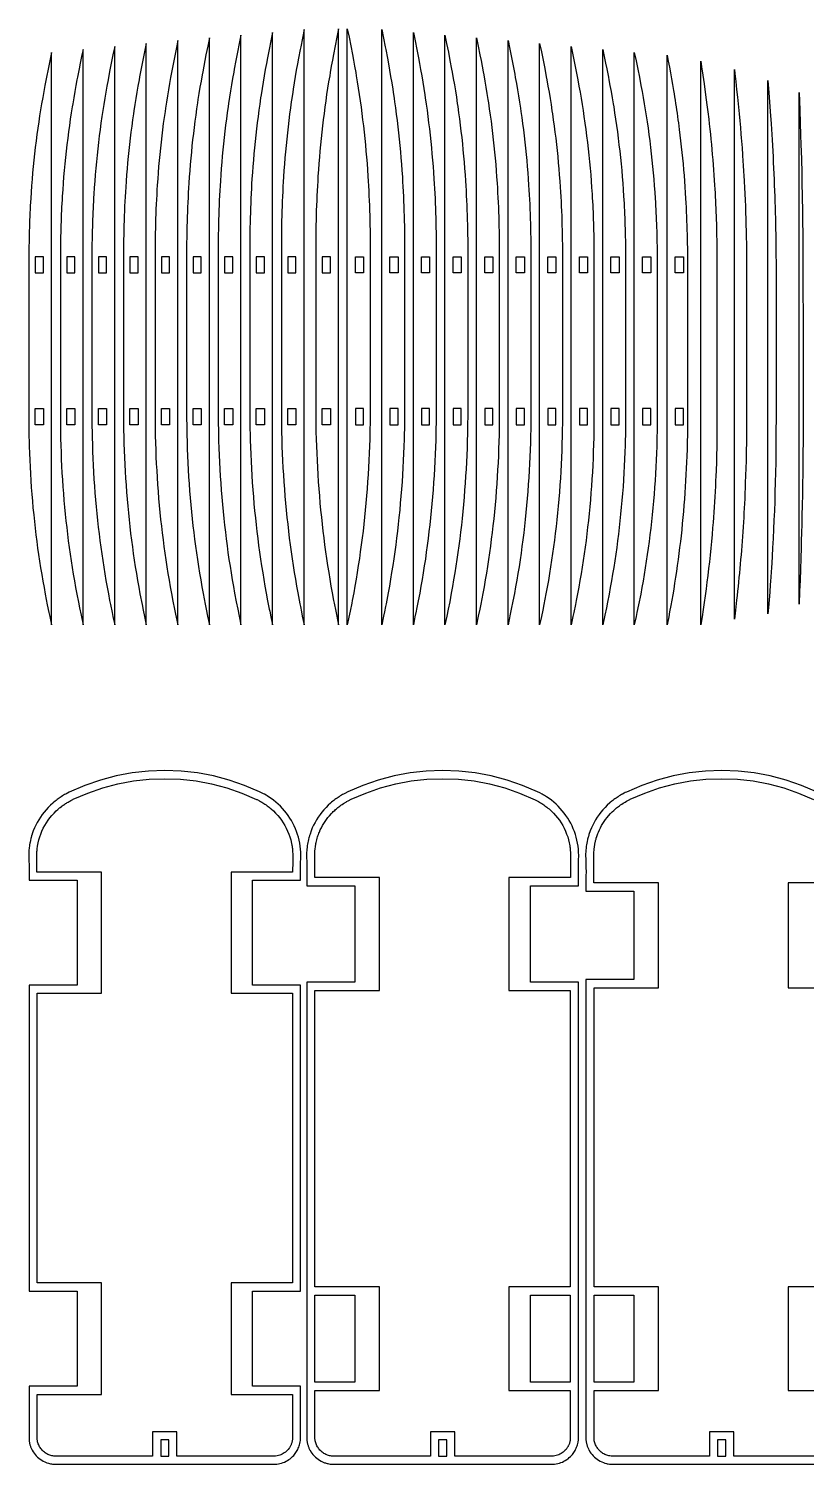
# Model space of a CAD drawing. Extents: x -538 to 492, y -361 to 472.
# Drawn here: x -128 to 159, y -64 to 465 of the extents above; entities that cross this region are included whole.
import ezdxf

# ---------------------------------------------------------------- set-up
doc = ezdxf.new("R2010")
doc.units = 0
doc.layers.get('0').update_dxf_attribs({"linetype": 'CONTINUOUS'})
doc.layers.add('SECTIONCUTEDGES', color=18, linetype='CONTINUOUS')

msp = doc.modelspace()

# ---------------------------------------------------------------- linework, layer by layer
for points in [[(-122.64, 380.87), (-125.64, 380.87), (-125.64, 374.86), (-122.64, 374.86)], [(-110.98, 380.87), (-113.98, 380.87), (-113.98, 374.86), (-110.98, 374.86)], [(-99.34, 380.87), (-102.34, 380.87), (-102.34, 374.86), (-99.34, 374.86)], [(-87.7, 380.87), (-90.69, 380.87), (-90.69, 374.86), (-87.7, 374.86)], [(-76.05, 380.87), (-79.05, 380.87), (-79.05, 374.86), (-76.05, 374.86)], [(-64.42, 380.87), (-67.41, 380.87), (-67.41, 374.86), (-64.42, 374.86)], [(-52.76, 380.87), (-55.76, 380.87), (-55.76, 374.86), (-52.76, 374.86)], [(-41.11, 380.87), (-44.11, 380.87), (-44.11, 374.86), (-41.11, 374.86)], [(-29.47, 380.87), (-32.47, 380.87), (-32.47, 374.86), (-29.47, 374.86)], [(-16.76, 380.87), (-19.76, 380.87), (-19.76, 374.86), (-16.76, 374.86)], [(51.8, 380.87), (54.79, 380.87), (54.79, 374.86), (51.8, 374.86)], [(75.08, 380.87), (78.08, 380.87), (78.08, 374.86), (75.08, 374.86)], [(-122.64, 318.83), (-125.64, 318.83), (-125.64, 324.84), (-122.64, 324.84)], [(-110.98, 318.83), (-113.98, 318.83), (-113.98, 324.84), (-110.98, 324.84)], [(-99.34, 318.83), (-102.34, 318.83), (-102.34, 324.84), (-99.34, 324.84)], [(-87.7, 318.83), (-90.69, 318.83), (-90.69, 324.84), (-87.7, 324.84)], [(-76.05, 318.83), (-79.05, 318.83), (-79.05, 324.84), (-76.05, 324.84)], [(-64.42, 318.83), (-67.41, 318.83), (-67.41, 324.84), (-64.42, 324.84)], [(-52.76, 318.83), (-55.76, 318.83), (-55.76, 324.84), (-52.76, 324.84)], [(-41.11, 318.83), (-44.11, 318.83), (-44.11, 324.84), (-41.11, 324.84)], [(-29.47, 318.83), (-32.47, 318.83), (-32.47, 324.84), (-29.47, 324.84)], [(-16.76, 318.83), (-19.76, 318.83), (-19.76, 324.84), (-16.76, 324.84)], [(101.39, 318.83), (101.39, 324.84), (98.39, 324.84), (98.39, 318.83)], [(110.48, 318.83), (113.48, 318.83), (113.48, 324.84), (110.48, 324.84)], [(23.15, -61.43), (26.15, -61.43), (26.15, -55.43), (23.15, -55.43)], [(126.08, -61.43), (129.08, -61.43), (129.08, -55.43), (126.08, -55.43)]]:
    msp.add_lwpolyline(points, close=True)
at = {"layer": 'SECTIONCUTEDGES'}
for points in [[(-61.38, 245.13), (-61.38, 461.55), (-62.02, 458.43), (-62.65, 455.31), (-63.05, 453.23), (-63.45, 451.15), (-63.84, 449.07), (-64.05, 447.93), (-64.46, 445.64), (-64.86, 443.35), (-65.24, 441.06), (-65.6, 438.77), (-65.77, 437.62), (-66.11, 435.33), (-66.44, 433.06), (-66.74, 430.79), (-67.03, 428.52), (-67.31, 426.25), (-67.57, 423.97), (-67.81, 421.7), (-68.05, 419.42), (-68.26, 417.14), (-68.46, 414.86), (-68.65, 412.58), (-68.82, 410.29), (-68.97, 408.01), (-69.09, 406.23), (-69.19, 404.46), (-69.28, 402.68), (-69.37, 400.9), (-69.45, 399.13), (-69.52, 397.35), (-69.58, 395.57), (-69.64, 393.79), (-69.68, 392.01), (-69.72, 390.23), (-69.75, 388.45), (-69.79, 385.49), (-69.79, 321.09), (-69.77, 318.75), (-69.73, 316.36), (-69.7, 315.17), (-69.64, 312.58), (-69.55, 309.99), (-69.45, 307.41), (-69.33, 304.82), (-69.19, 302.24), (-69.04, 299.65), (-68.86, 297.07), (-68.67, 294.49), (-68.46, 291.91), (-68.23, 289.33), (-67.99, 286.76), (-67.72, 284.18), (-67.45, 281.67), (-67.16, 279.16), (-66.85, 276.65), (-66.52, 274.15), (-66.17, 271.65), (-65.81, 269.15), (-65.43, 266.65), (-65.03, 264.16), (-64.61, 261.67), (-64.18, 259.18), (-63.73, 256.69), (-62.96, 252.69), (-62.59, 250.87), (-62.05, 248.25)], [(-49.74, 245.13), (-49.74, 462.57), (-50.38, 459.44), (-51, 456.3), (-51.61, 453.17), (-52.2, 450.03), (-52.41, 448.88), (-52.82, 446.58), (-53.21, 444.29), (-53.59, 441.98), (-53.95, 439.68), (-54.3, 437.37), (-54.47, 436.22), (-54.79, 433.94), (-55.1, 431.66), (-55.39, 429.38), (-55.66, 427.1), (-55.92, 424.81), (-56.17, 422.53), (-56.4, 420.24), (-56.62, 417.95), (-56.82, 415.66), (-57, 413.37), (-57.17, 411.07), (-57.33, 408.78), (-57.44, 406.99), (-57.54, 405.21), (-57.64, 403.42), (-57.73, 401.64), (-57.8, 399.85), (-57.88, 398.06), (-57.94, 396.28), (-57.99, 394.49), (-58.04, 392.7), (-58.08, 390.91), (-58.11, 389.13), (-58.13, 387.06), (-58.14, 386.15), (-58.14, 321.44), (-58.13, 319.69), (-58.08, 316.7), (-58.06, 315.5), (-57.99, 312.9), (-57.91, 310.3), (-57.81, 307.7), (-57.69, 305.1), (-57.55, 302.51), (-57.39, 299.91), (-57.22, 297.31), (-57.02, 294.72), (-56.82, 292.13), (-56.59, 289.54), (-56.34, 286.95), (-56.08, 284.36), (-55.8, 281.84), (-55.51, 279.32), (-55.2, 276.8), (-54.87, 274.29), (-54.53, 271.77), (-54.16, 269.26), (-53.78, 266.75), (-53.38, 264.25), (-52.97, 261.74), (-52.53, 259.24), (-52.08, 256.75), (-51.49, 253.64), (-50.95, 250.9), (-50.4, 248.26)], [(-38.09, 245.13), (-38.09, 463.59), (-38.73, 460.44), (-39.36, 457.29), (-39.96, 454.14), (-40.36, 452.04), (-40.76, 449.83), (-41.17, 447.53), (-41.57, 445.22), (-41.94, 442.91), (-42.31, 440.59), (-42.48, 439.43), (-42.82, 437.12), (-43.15, 434.83), (-43.45, 432.54), (-43.74, 430.25), (-44.02, 427.95), (-44.28, 425.66), (-44.52, 423.36), (-44.76, 421.06), (-44.97, 418.76), (-45.17, 416.46), (-45.36, 414.15), (-45.53, 411.85), (-45.68, 409.54), (-45.8, 407.75), (-45.9, 405.96), (-45.99, 404.16), (-46.08, 402.37), (-46.16, 400.57), (-46.23, 398.78), (-46.29, 396.98), (-46.35, 395.19), (-46.39, 393.39), (-46.43, 391.6), (-46.46, 389.8), (-46.49, 388), (-46.5, 386.48), (-46.5, 321.8), (-46.48, 320.04), (-46.44, 317.03), (-46.41, 315.83), (-46.35, 313.21), (-46.26, 310.6), (-46.16, 307.99), (-46.04, 305.38), (-45.9, 302.77), (-45.75, 300.17), (-45.57, 297.56), (-45.38, 294.95), (-45.17, 292.35), (-44.94, 289.75), (-44.7, 287.14), (-44.43, 284.55), (-44.16, 282.01), (-43.87, 279.48), (-43.56, 276.95), (-43.23, 274.42), (-42.88, 271.9), (-42.52, 269.37), (-42.14, 266.85), (-41.74, 264.34), (-41.32, 261.82), (-40.89, 259.31), (-40.44, 256.8), (-39.91, 253.99), (-39.79, 253.38), (-39.3, 250.92), (-39.13, 250.1), (-38.7, 248.02)], [(-26.45, 245.13), (-26.45, 464.6), (-27.09, 461.44), (-27.71, 458.28), (-27.92, 457.23), (-28.52, 454.06), (-28.91, 451.95), (-29.33, 449.63), (-29.73, 447.31), (-30.11, 444.99), (-30.48, 442.67), (-30.66, 441.5), (-31.01, 439.18), (-31.18, 438.01), (-31.5, 435.71), (-31.81, 433.41), (-32.1, 431.11), (-32.37, 428.8), (-32.63, 426.5), (-32.88, 424.19), (-33.11, 421.88), (-33.33, 419.57), (-33.53, 417.26), (-33.71, 414.94), (-33.88, 412.63), (-34.04, 410.31), (-34.15, 408.51), (-34.25, 406.71), (-34.35, 404.91), (-34.44, 403.1), (-34.51, 401.3), (-34.59, 399.5), (-34.65, 397.69), (-34.7, 395.89), (-34.75, 394.08), (-34.79, 392.28), (-34.82, 390.47), (-34.84, 388.67), (-34.85, 387), (-34.85, 322.16), (-34.83, 319.79), (-34.78, 316.76), (-34.77, 316.16), (-34.7, 313.53), (-34.62, 310.91), (-34.52, 308.29), (-34.4, 305.66), (-34.26, 303.04), (-34.1, 300.42), (-33.93, 297.8), (-33.73, 295.18), (-33.53, 292.57), (-33.3, 289.95), (-33.05, 287.34), (-32.79, 284.73), (-32.51, 282.18), (-32.22, 279.64), (-31.91, 277.1), (-31.58, 274.56), (-31.24, 272.02), (-30.87, 269.49), (-30.49, 266.95), (-30.09, 264.43), (-29.68, 261.9), (-29.24, 259.38), (-28.79, 256.86), (-28.03, 252.8), (-27.84, 251.87), (-27.44, 249.86), (-27.11, 248.29)], [(-13.75, 245.13), (-13.75, 464.93), (-14.39, 461.76), (-15.01, 458.6), (-15.62, 455.42), (-16.01, 453.31), (-16.42, 451.09), (-16.83, 448.77), (-17.02, 447.61), (-17.41, 445.28), (-17.78, 442.96), (-18.14, 440.63), (-18.48, 438.29), (-18.8, 435.99), (-19.1, 433.69), (-19.4, 431.38), (-19.67, 429.07), (-19.93, 426.76), (-20.18, 424.45), (-20.41, 422.14), (-20.62, 419.82), (-20.83, 417.51), (-21.01, 415.19), (-21.18, 412.87), (-21.34, 410.55), (-21.45, 408.75), (-21.55, 406.95), (-21.65, 405.14), (-21.73, 403.34), (-21.81, 401.53), (-21.88, 399.72), (-21.95, 397.92), (-22, 396.11), (-22.05, 394.3), (-22.09, 392.5), (-22.12, 390.69), (-22.15, 387.96), (-22.15, 387.2), (-22.15, 322.27), (-22.13, 319.9), (-22.08, 316.87), (-22.07, 316.26), (-22, 313.63), (-21.92, 311), (-21.81, 308.38), (-21.69, 305.75), (-21.56, 303.13), (-21.4, 300.5), (-21.22, 297.88), (-21.03, 295.26), (-20.82, 292.64), (-20.6, 290.02), (-20.35, 287.4), (-20.09, 284.79), (-19.81, 282.24), (-19.52, 279.69), (-19.21, 277.14), (-18.88, 274.6), (-18.54, 272.06), (-18.17, 269.52), (-17.79, 266.99), (-17.39, 264.45), (-16.98, 261.92), (-16.54, 259.4), (-16.09, 256.87), (-15.56, 254.04), (-15.38, 253.12), (-14.79, 250.13)], [(-10.51, 245.13), (-10.51, 464.93), (-9.87, 461.76), (-9.24, 458.6), (-8.64, 455.42), (-8.24, 453.31), (-7.84, 451.09), (-7.43, 448.77), (-7.23, 447.61), (-6.84, 445.28), (-6.47, 442.96), (-6.12, 440.63), (-5.78, 438.29), (-5.46, 435.99), (-5.15, 433.69), (-4.86, 431.38), (-4.58, 429.07), (-4.32, 426.76), (-4.08, 424.45), (-3.85, 422.14), (-3.63, 419.82), (-3.43, 417.51), (-3.24, 415.19), (-3.07, 412.87), (-2.92, 410.55), (-2.81, 408.75), (-2.7, 406.95), (-2.61, 405.14), (-2.52, 403.34), (-2.44, 401.53), (-2.37, 399.72), (-2.31, 397.92), (-2.25, 396.11), (-2.21, 394.3), (-2.17, 392.5), (-2.14, 390.69), (-2.11, 387.96), (-2.1, 387.2), (-2.1, 322.27), (-2.12, 319.9), (-2.17, 316.87), (-2.19, 316.26), (-2.25, 313.63), (-2.34, 311), (-2.44, 308.38), (-2.56, 305.75), (-2.7, 303.13), (-2.86, 300.5), (-3.03, 297.88), (-3.22, 295.26), (-3.43, 292.64), (-3.66, 290.02), (-3.9, 287.4), (-4.17, 284.79), (-4.44, 282.24), (-4.73, 279.69), (-5.04, 277.14), (-5.37, 274.6), (-5.72, 272.06), (-6.08, 269.52), (-6.46, 266.99), (-6.86, 264.45), (-7.28, 261.92), (-7.71, 259.4), (-8.16, 256.87), (-8.69, 254.04), (-8.87, 253.12), (-9.47, 250.13)], [(2.19, 245.13), (2.19, 464.6), (2.84, 461.44), (3.46, 458.28), (3.66, 457.23), (4.26, 454.06), (4.65, 451.95), (5.07, 449.63), (5.47, 447.31), (5.86, 444.99), (6.23, 442.67), (6.41, 441.5), (6.76, 439.18), (6.92, 438.01), (7.25, 435.71), (7.55, 433.41), (7.84, 431.11), (8.12, 428.8), (8.38, 426.5), (8.63, 424.19), (8.86, 421.88), (9.07, 419.57), (9.27, 417.26), (9.46, 414.94), (9.63, 412.63), (9.79, 410.31), (9.9, 408.51), (10, 406.71), (10.09, 404.91), (10.18, 403.1), (10.26, 401.3), (10.33, 399.5), (10.39, 397.69), (10.45, 395.89), (10.49, 394.08), (10.53, 392.28), (10.56, 390.47), (10.59, 388.67), (10.6, 387), (10.6, 322.16), (10.58, 319.79), (10.53, 316.76), (10.51, 316.16), (10.45, 313.53), (10.36, 310.91), (10.26, 308.29), (10.14, 305.66), (10, 303.04), (9.85, 300.42), (9.67, 297.8), (9.48, 295.18), (9.27, 292.57), (9.04, 289.95), (8.8, 287.34), (8.53, 284.73), (8.26, 282.18), (7.97, 279.64), (7.66, 277.1), (7.33, 274.56), (6.98, 272.02), (6.62, 269.49), (6.24, 266.95), (5.84, 264.43), (5.42, 261.9), (4.99, 259.38), (4.54, 256.86), (3.77, 252.8), (3.59, 251.87), (3.18, 249.86), (2.86, 248.29)], [(14.88, 250.1), (14.45, 248.02), (13.84, 245.13), (13.84, 463.59), (14.48, 460.44), (15.1, 457.29), (15.71, 454.14), (16.1, 452.04), (16.51, 449.83), (16.92, 447.53), (17.31, 445.22), (17.69, 442.91), (18.05, 440.59), (18.23, 439.43), (18.57, 437.12), (18.89, 434.83), (19.2, 432.54), (19.49, 430.25), (19.76, 427.95), (20.02, 425.66), (20.27, 423.36), (20.5, 421.06), (20.72, 418.76), (20.92, 416.46), (21.1, 414.15), (21.27, 411.85), (21.43, 409.54), (21.54, 407.75), (21.64, 405.96), (21.74, 404.16), (21.83, 402.37), (21.91, 400.57), (21.98, 398.78), (22.04, 396.98), (22.09, 395.19), (22.14, 393.39), (22.18, 391.6), (22.21, 389.8), (22.23, 388), (22.24, 386.48), (22.24, 321.8), (22.23, 320.04), (22.18, 317.03), (22.16, 315.83), (22.09, 313.21), (22.01, 310.6), (21.91, 307.99), (21.79, 305.38), (21.65, 302.77), (21.49, 300.17), (21.32, 297.56), (21.13, 294.95), (20.92, 292.35), (20.69, 289.75), (20.44, 287.14), (20.18, 284.55), (19.9, 282.01), (19.61, 279.48), (19.3, 276.95), (18.97, 274.42), (18.63, 271.9), (18.27, 269.37), (17.88, 266.85), (17.49, 264.34), (17.07, 261.82), (16.63, 259.31), (16.18, 256.8), (15.65, 253.99), (15.54, 253.38), (15.05, 250.92)], [(25.48, 245.13), (25.48, 462.57), (26.13, 459.44), (26.75, 456.3), (27.35, 453.17), (27.94, 450.03), (28.15, 448.88), (28.56, 446.58), (28.96, 444.29), (29.34, 441.98), (29.7, 439.68), (30.05, 437.37), (30.21, 436.22), (30.54, 433.94), (30.84, 431.66), (31.13, 429.38), (31.41, 427.1), (31.67, 424.81), (31.92, 422.53), (32.15, 420.24), (32.36, 417.95), (32.56, 415.66), (32.75, 413.37), (32.92, 411.07), (33.08, 408.78), (33.19, 406.99), (33.29, 405.21), (33.38, 403.42), (33.47, 401.64), (33.55, 399.85), (33.62, 398.06), (33.68, 396.28), (33.74, 394.49), (33.78, 392.7), (33.82, 390.91), (33.85, 389.13), (33.88, 387.06), (33.89, 386.15), (33.89, 321.44), (33.87, 319.69), (33.83, 316.7), (33.8, 315.5), (33.74, 312.9), (33.65, 310.3), (33.55, 307.7), (33.43, 305.1), (33.29, 302.51), (33.14, 299.91), (32.96, 297.31), (32.77, 294.72), (32.56, 292.13), (32.33, 289.54), (32.09, 286.95), (31.82, 284.36), (31.55, 281.84), (31.26, 279.32), (30.95, 276.8), (30.62, 274.29), (30.27, 271.77), (29.91, 269.26), (29.53, 266.75), (29.13, 264.25), (28.71, 261.74), (28.28, 259.24), (27.83, 256.75), (27.24, 253.64), (26.69, 250.9), (26.15, 248.26)], [(37.13, 245.13), (37.13, 461.55), (37.77, 458.43), (38.39, 455.31), (38.8, 453.23), (39.2, 451.15), (39.59, 449.07), (39.8, 447.93), (40.21, 445.64), (40.6, 443.35), (40.98, 441.06), (41.34, 438.77), (41.52, 437.62), (41.86, 435.33), (42.18, 433.06), (42.49, 430.79), (42.78, 428.52), (43.05, 426.25), (43.31, 423.97), (43.56, 421.7), (43.79, 419.42), (44.01, 417.14), (44.21, 414.86), (44.39, 412.58), (44.56, 410.29), (44.72, 408.01), (44.83, 406.23), (44.93, 404.46), (45.03, 402.68), (45.12, 400.9), (45.2, 399.13), (45.27, 397.35), (45.33, 395.57), (45.38, 393.79), (45.43, 392.01), (45.47, 390.23), (45.5, 388.45), (45.53, 385.49), (45.53, 321.09), (45.51, 318.75), (45.47, 316.36), (45.45, 315.17), (45.38, 312.58), (45.3, 309.99), (45.2, 307.41), (45.08, 304.82), (44.94, 302.24), (44.78, 299.65), (44.61, 297.07), (44.42, 294.49), (44.21, 291.91), (43.98, 289.33), (43.73, 286.76), (43.47, 284.18), (43.19, 281.67), (42.9, 279.16), (42.59, 276.65), (42.26, 274.15), (41.92, 271.65), (41.56, 269.15), (41.17, 266.65), (40.78, 264.16), (40.36, 261.67), (39.92, 259.18), (39.47, 256.69), (38.71, 252.69), (38.34, 250.87), (37.79, 248.25)], [(-119.61, 245.13), (-119.61, 456.13), (-120.25, 453.1), (-120.87, 450.06), (-121.48, 447.01), (-122.07, 443.96), (-122.49, 441.74), (-122.89, 439.51), (-123.27, 437.28), (-123.64, 435.04), (-124, 432.81), (-124.34, 430.57), (-124.68, 428.22), (-125, 425.88), (-125.31, 423.53), (-125.6, 421.18), (-125.87, 418.82), (-126.13, 416.47), (-126.37, 414.11), (-126.59, 411.75), (-126.79, 409.39), (-126.98, 407.03), (-127.15, 404.66), (-127.31, 402.3), (-127.39, 400.97), (-127.46, 399.64), (-127.53, 398.31), (-127.6, 396.99), (-127.66, 395.66), (-127.72, 394.33), (-127.77, 393), (-127.81, 391.67), (-127.86, 390.34), (-127.89, 389.01), (-127.93, 387.68), (-128, 383.26), (-128.01, 381.52), (-128.01, 319.19), (-127.99, 316.91), (-127.94, 314), (-127.93, 313.42), (-127.86, 310.89), (-127.78, 308.37), (-127.68, 305.85), (-127.56, 303.33), (-127.42, 300.81), (-127.26, 298.29), (-127.09, 295.78), (-126.9, 293.26), (-126.69, 290.75), (-126.46, 288.23), (-126.21, 285.72), (-125.95, 283.21), (-125.67, 280.76), (-125.38, 278.32), (-125.07, 275.87), (-124.74, 273.43), (-124.4, 270.99), (-124.03, 268.55), (-123.65, 266.11), (-123.25, 263.68), (-122.84, 261.25), (-122.4, 258.83), (-121.95, 256.4), (-121.19, 252.5), (-120.6, 249.68), (-120.27, 248.17)], [(-107.96, 245.13), (-107.96, 457.31), (-108.39, 455.28), (-109.02, 452.22), (-109.43, 450.18), (-110.03, 447.12), (-110.23, 446.1), (-110.63, 443.96), (-111.04, 441.72), (-111.44, 439.47), (-111.82, 437.23), (-112, 436.1), (-112.35, 433.86), (-112.69, 431.61), (-113.03, 429.25), (-113.36, 426.89), (-113.66, 424.52), (-113.95, 422.16), (-114.23, 419.79), (-114.48, 417.42), (-114.72, 415.05), (-114.94, 412.68), (-115.15, 410.31), (-115.34, 407.93), (-115.51, 405.56), (-115.66, 403.18), (-115.74, 401.84), (-115.82, 400.51), (-115.89, 399.17), (-115.95, 397.84), (-116.01, 396.5), (-116.07, 395.16), (-116.12, 393.82), (-116.17, 392.49), (-116.21, 391.15), (-116.25, 389.81), (-116.28, 388.48), (-116.32, 386.68), (-116.36, 382.98), (-116.37, 382.28), (-116.37, 319.6), (-116.35, 317.31), (-116.3, 314.38), (-116.28, 313.8), (-116.22, 311.26), (-116.13, 308.73), (-116.03, 306.19), (-115.91, 303.66), (-115.77, 301.12), (-115.62, 298.59), (-115.44, 296.06), (-115.25, 293.53), (-115.04, 291), (-114.81, 288.47), (-114.57, 285.95), (-114.3, 283.42), (-114.03, 280.96), (-113.74, 278.5), (-113.43, 276.04), (-113.1, 273.59), (-112.75, 271.13), (-112.39, 268.68), (-112.01, 266.23), (-111.61, 263.79), (-111.19, 261.34), (-110.76, 258.9), (-110.31, 256.47), (-109.72, 253.44), (-109.3, 251.35), (-108.73, 248.69)], [(-96.32, 245.13), (-96.32, 458.33), (-96.96, 455.26), (-97.58, 452.19), (-98.19, 449.11), (-98.78, 446.03), (-99.2, 443.79), (-99.6, 441.53), (-99.98, 439.28), (-100.35, 437.02), (-100.71, 434.76), (-101.05, 432.5), (-101.39, 430.13), (-101.71, 427.76), (-102.02, 425.38), (-102.31, 423.01), (-102.58, 420.63), (-102.84, 418.25), (-103.08, 415.87), (-103.3, 413.49), (-103.5, 411.1), (-103.69, 408.71), (-103.86, 406.33), (-104.02, 403.94), (-104.1, 402.6), (-104.17, 401.25), (-104.24, 399.91), (-104.31, 398.57), (-104.37, 397.23), (-104.43, 395.88), (-104.48, 394.54), (-104.52, 393.19), (-104.57, 391.85), (-104.6, 390.51), (-104.64, 389.16), (-104.66, 387.82), (-104.71, 385.05), (-104.72, 383.29), (-104.72, 319.96), (-104.7, 317.66), (-104.69, 317.07), (-104.64, 314.13), (-104.57, 311.58), (-104.49, 309.03), (-104.39, 306.48), (-104.27, 303.94), (-104.13, 301.39), (-103.97, 298.85), (-103.8, 296.3), (-103.61, 293.76), (-103.4, 291.22), (-103.17, 288.68), (-102.92, 286.14), (-102.66, 283.61), (-102.38, 281.13), (-102.09, 278.66), (-101.78, 276.19), (-101.45, 273.72), (-101.11, 271.26), (-100.74, 268.79), (-100.36, 266.33), (-99.96, 263.88), (-99.55, 261.42), (-99.11, 258.97), (-98.66, 256.52), (-98.19, 254.08), (-97.9, 252.58), (-97.31, 249.72), (-96.98, 248.2)], [(-84.67, 245.13), (-84.67, 459.51), (-85.31, 456.43), (-85.94, 453.34), (-86.54, 450.24), (-87.13, 447.15), (-87.34, 446.02), (-87.75, 443.75), (-88.15, 441.49), (-88.53, 439.22), (-88.89, 436.95), (-89.24, 434.67), (-89.4, 433.54), (-89.73, 431.29), (-90.03, 429.04), (-90.32, 426.79), (-90.6, 424.54), (-90.86, 422.29), (-91.1, 420.04), (-91.34, 417.78), (-91.55, 415.52), (-91.75, 413.26), (-91.94, 411), (-92.11, 408.74), (-92.26, 406.48), (-92.38, 404.72), (-92.48, 402.96), (-92.57, 401.2), (-92.66, 399.44), (-92.74, 397.68), (-92.81, 395.91), (-92.87, 394.15), (-92.93, 392.39), (-92.97, 390.63), (-93.01, 388.87), (-93.04, 387.1), (-93.07, 385.34), (-93.08, 383.94), (-93.08, 320.37), (-93.07, 319.6), (-93.04, 316.88), (-92.99, 314.51), (-92.93, 311.95), (-92.84, 309.38), (-92.74, 306.82), (-92.62, 304.26), (-92.48, 301.7), (-92.33, 299.14), (-92.15, 296.58), (-91.96, 294.03), (-91.75, 291.47), (-91.52, 288.92), (-91.28, 286.37), (-91.01, 283.82), (-90.74, 281.33), (-90.45, 278.84), (-90.14, 276.36), (-89.81, 273.88), (-89.46, 271.4), (-89.1, 268.92), (-88.72, 266.45), (-88.32, 263.98), (-87.9, 261.51), (-87.47, 259.05), (-87.02, 256.58), (-86.25, 252.62), (-85.82, 250.52), (-85.34, 248.22)], [(-73.03, 245.13), (-73.03, 460.53), (-73.67, 457.43), (-74.29, 454.33), (-74.9, 451.22), (-75.49, 448.11), (-75.7, 446.97), (-76.11, 444.7), (-76.5, 442.42), (-76.88, 440.14), (-77.24, 437.86), (-77.59, 435.57), (-77.76, 434.43), (-78.08, 432.18), (-78.39, 429.92), (-78.68, 427.66), (-78.95, 425.4), (-79.21, 423.13), (-79.46, 420.87), (-79.69, 418.6), (-79.91, 416.33), (-80.11, 414.06), (-80.29, 411.79), (-80.46, 409.52), (-80.62, 407.24), (-80.73, 405.48), (-80.83, 403.71), (-80.93, 401.94), (-81.02, 400.17), (-81.09, 398.4), (-81.17, 396.63), (-81.23, 394.86), (-81.28, 393.09), (-81.33, 391.32), (-81.37, 389.55), (-81.4, 387.78), (-81.42, 386.01), (-81.43, 384.5), (-81.43, 320.73), (-81.42, 319.18), (-81.39, 317.22), (-81.35, 314.84), (-81.28, 312.26), (-81.2, 309.69), (-81.1, 307.11), (-80.98, 304.54), (-80.84, 301.97), (-80.68, 299.4), (-80.51, 296.83), (-80.32, 294.26), (-80.11, 291.69), (-79.88, 289.13), (-79.63, 286.56), (-79.37, 284), (-79.09, 281.5), (-78.8, 279), (-78.49, 276.51), (-78.16, 274.01), (-77.82, 271.52), (-77.45, 269.04), (-77.07, 266.55), (-76.67, 264.07), (-76.26, 261.59), (-75.82, 259.11), (-75.37, 256.64), (-74.84, 253.87), (-74.24, 250.84), (-73.85, 249)], [(48.77, 245.13), (48.77, 460.53), (49.42, 457.43), (50.04, 454.33), (50.64, 451.22), (51.23, 448.11), (51.44, 446.97), (51.85, 444.7), (52.25, 442.42), (52.63, 440.14), (52.99, 437.86), (53.34, 435.57), (53.5, 434.43), (53.83, 432.18), (54.13, 429.92), (54.42, 427.66), (54.7, 425.4), (54.96, 423.13), (55.21, 420.87), (55.44, 418.6), (55.65, 416.33), (55.85, 414.06), (56.04, 411.79), (56.21, 409.52), (56.37, 407.24), (56.48, 405.48), (56.58, 403.71), (56.67, 401.94), (56.76, 400.17), (56.84, 398.4), (56.91, 396.63), (56.97, 394.86), (57.03, 393.09), (57.07, 391.32), (57.11, 389.55), (57.14, 387.78), (57.17, 386.01), (57.18, 384.5), (57.18, 320.73), (57.17, 319.18), (57.14, 317.22), (57.09, 314.84), (57.03, 312.26), (56.94, 309.69), (56.84, 307.11), (56.72, 304.54), (56.58, 301.97), (56.43, 299.4), (56.25, 296.83), (56.06, 294.26), (55.85, 291.69), (55.62, 289.13), (55.38, 286.56), (55.11, 284), (54.84, 281.5), (54.55, 279), (54.24, 276.51), (53.91, 274.01), (53.56, 271.52), (53.2, 269.04), (52.82, 266.55), (52.42, 264.07), (52, 261.59), (51.57, 259.11), (51.12, 256.64), (50.59, 253.87), (49.98, 250.84), (49.6, 249)], [(60.42, 245.13), (60.42, 459.51), (61.06, 456.43), (61.68, 453.34), (62.29, 450.24), (62.88, 447.15), (63.09, 446.02), (63.5, 443.75), (63.89, 441.49), (64.27, 439.22), (64.63, 436.95), (64.98, 434.67), (65.15, 433.54), (65.47, 431.29), (65.78, 429.04), (66.07, 426.79), (66.34, 424.54), (66.6, 422.29), (66.85, 420.04), (67.08, 417.78), (67.3, 415.52), (67.5, 413.26), (67.68, 411), (67.85, 408.74), (68.01, 406.48), (68.12, 404.72), (68.22, 402.96), (68.32, 401.2), (68.41, 399.44), (68.49, 397.68), (68.56, 395.91), (68.62, 394.15), (68.67, 392.39), (68.72, 390.63), (68.76, 388.87), (68.79, 387.1), (68.81, 385.34), (68.82, 383.94), (68.82, 320.37), (68.82, 319.6), (68.79, 316.88), (68.74, 314.51), (68.67, 311.95), (68.59, 309.38), (68.49, 306.82), (68.37, 304.26), (68.23, 301.7), (68.07, 299.14), (67.9, 296.58), (67.71, 294.03), (67.5, 291.47), (67.27, 288.92), (67.02, 286.37), (66.76, 283.82), (66.48, 281.33), (66.19, 278.84), (65.88, 276.36), (65.55, 273.88), (65.21, 271.4), (64.85, 268.92), (64.46, 266.45), (64.06, 263.98), (63.65, 261.51), (63.21, 259.05), (62.76, 256.58), (62, 252.62), (61.57, 250.52), (61.08, 248.22)], [(72.06, 245.13), (72.06, 458.33), (72.71, 455.26), (73.33, 452.19), (73.94, 449.11), (74.52, 446.03), (74.94, 443.79), (75.34, 441.53), (75.73, 439.28), (76.1, 437.02), (76.45, 434.76), (76.79, 432.5), (77.13, 430.13), (77.46, 427.76), (77.76, 425.38), (78.05, 423.01), (78.33, 420.63), (78.58, 418.25), (78.82, 415.87), (79.04, 413.49), (79.25, 411.1), (79.44, 408.71), (79.61, 406.33), (79.76, 403.94), (79.84, 402.6), (79.92, 401.25), (79.99, 399.91), (80.05, 398.57), (80.11, 397.23), (80.17, 395.88), (80.22, 394.54), (80.27, 393.19), (80.31, 391.85), (80.35, 390.51), (80.38, 389.16), (80.41, 387.82), (80.45, 385.05), (80.47, 383.29), (80.47, 319.96), (80.45, 317.66), (80.44, 317.07), (80.38, 314.13), (80.32, 311.58), (80.23, 309.03), (80.13, 306.48), (80.01, 303.94), (79.87, 301.39), (79.72, 298.85), (79.54, 296.3), (79.35, 293.76), (79.14, 291.22), (78.91, 288.68), (78.67, 286.14), (78.4, 283.61), (78.13, 281.13), (77.84, 278.66), (77.53, 276.19), (77.2, 273.72), (76.85, 271.26), (76.49, 268.79), (76.11, 266.33), (75.71, 263.88), (75.29, 261.42), (74.86, 258.97), (74.41, 256.52), (73.94, 254.08), (73.64, 252.58), (73.05, 249.72), (72.73, 248.2)], [(83.71, 245.13), (83.71, 457.31), (84.14, 455.28), (84.77, 452.22), (85.18, 450.18), (85.78, 447.12), (85.98, 446.1), (86.38, 443.96), (86.79, 441.72), (87.18, 439.47), (87.56, 437.23), (87.74, 436.1), (88.1, 433.86), (88.44, 431.61), (88.78, 429.25), (89.1, 426.89), (89.41, 424.52), (89.7, 422.16), (89.97, 419.79), (90.23, 417.42), (90.47, 415.05), (90.69, 412.68), (90.89, 410.31), (91.08, 407.93), (91.25, 405.56), (91.41, 403.18), (91.49, 401.84), (91.56, 400.51), (91.63, 399.17), (91.7, 397.84), (91.76, 396.5), (91.82, 395.16), (91.87, 393.82), (91.91, 392.49), (91.96, 391.15), (91.99, 389.81), (92.03, 388.48), (92.06, 386.68), (92.11, 382.98), (92.11, 382.28), (92.11, 319.6), (92.09, 317.31), (92.04, 314.38), (92.03, 313.8), (91.96, 311.26), (91.88, 308.73), (91.78, 306.19), (91.66, 303.66), (91.52, 301.12), (91.36, 298.59), (91.19, 296.06), (91, 293.53), (90.79, 291), (90.56, 288.47), (90.31, 285.95), (90.05, 283.42), (89.78, 280.96), (89.48, 278.5), (89.17, 276.04), (88.84, 273.59), (88.5, 271.13), (88.14, 268.68), (87.75, 266.23), (87.35, 263.79), (86.94, 261.34), (86.5, 258.9), (86.05, 256.47), (85.46, 253.44), (85.04, 251.35), (84.48, 248.69)], [(95.35, 245.13), (95.35, 456.13), (96, 453.1), (96.62, 450.06), (97.23, 447.01), (97.81, 443.96), (98.23, 441.74), (98.63, 439.51), (99.02, 437.28), (99.39, 435.04), (99.74, 432.81), (100.08, 430.57), (100.42, 428.22), (100.75, 425.88), (101.05, 423.53), (101.34, 421.18), (101.62, 418.82), (101.87, 416.47), (102.11, 414.11), (102.33, 411.75), (102.54, 409.39), (102.73, 407.03), (102.9, 404.66), (103.05, 402.3), (103.13, 400.97), (103.21, 399.64), (103.28, 398.31), (103.34, 396.99), (103.4, 395.66), (103.46, 394.33), (103.51, 393), (103.56, 391.67), (103.6, 390.34), (103.64, 389.01), (103.67, 387.68), (103.75, 383.26), (103.76, 381.52), (103.76, 319.19), (103.74, 316.91), (103.69, 314), (103.67, 313.42), (103.61, 310.89), (103.52, 308.37), (103.42, 305.85), (103.3, 303.33), (103.16, 300.81), (103.01, 298.29), (102.83, 295.78), (102.64, 293.26), (102.43, 290.75), (102.2, 288.23), (101.96, 285.72), (101.69, 283.21), (101.42, 280.76), (101.13, 278.32), (100.82, 275.87), (100.49, 273.43), (100.14, 270.99), (99.78, 268.55), (99.4, 266.11), (99, 263.68), (98.58, 261.25), (98.15, 258.83), (97.7, 256.4), (96.93, 252.5), (96.34, 249.68), (96.02, 248.17)], [(108.03, 248.05), (107.46, 245.13), (107.46, 455.12), (107.87, 452.96), (108.27, 450.79), (108.66, 448.63), (109.05, 446.47), (109.43, 444.3), (109.79, 442.14), (109.99, 440.94), (110.19, 439.75), (110.38, 438.55), (110.57, 437.35), (110.75, 436.16), (110.93, 434.96), (111.1, 433.76), (111.28, 432.56), (111.44, 431.36), (111.61, 430.16), (111.77, 428.96), (111.92, 427.76), (112.18, 425.65), (112.43, 423.54), (112.67, 421.42), (112.9, 419.31), (113.11, 417.19), (113.32, 415.07), (113.51, 412.95), (113.68, 410.83), (113.85, 408.71), (114, 406.59), (114.14, 404.46), (114.27, 402.34), (114.36, 400.68), (114.45, 399.03), (114.52, 397.37), (114.6, 395.72), (114.66, 394.06), (114.72, 392.41), (114.77, 390.75), (114.82, 389.09), (114.85, 387.44), (114.89, 385.78), (114.91, 384.12), (114.94, 380.86), (114.94, 318.51), (114.92, 315.93), (114.91, 315.28), (114.85, 312.42), (114.79, 309.88), (114.71, 307.34), (114.62, 305.07), (114.52, 302.8), (114.41, 300.54), (114.29, 298.27), (114.15, 296.01), (114, 293.74), (113.83, 291.48), (113.66, 289.22), (113.47, 286.96), (113.26, 284.7), (113.05, 282.44), (112.82, 280.18), (112.58, 277.99), (112.33, 275.79), (112.07, 273.6), (111.79, 271.41), (111.51, 269.22), (111.21, 267.03), (110.89, 264.84), (110.56, 262.66), (110.23, 260.48), (109.87, 258.3), (109.51, 256.12), (108.82, 252.23), (108.37, 249.85)], [(119.85, 245.13), (119.85, 453.01), (120.17, 450.91), (120.64, 447.77), (121.09, 444.63), (121.53, 441.48), (121.91, 438.66), (122.14, 436.89), (122.47, 434.23), (122.79, 431.57), (122.99, 429.79), (123.2, 427.92), (123.4, 426.04), (123.59, 424.16), (123.77, 422.27), (123.95, 420.39), (124.11, 418.51), (124.27, 416.62), (124.43, 414.74), (124.57, 412.85), (124.71, 410.97), (124.83, 409.08), (124.95, 407.2), (125.04, 405.78), (125.12, 404.37), (125.19, 402.95), (125.27, 401.54), (125.33, 400.12), (125.4, 398.71), (125.46, 397.29), (125.51, 395.88), (125.56, 394.46), (125.61, 393.05), (125.65, 391.63), (125.71, 389.25), (125.77, 386.36), (125.78, 385.4), (125.82, 382.79), (125.84, 380.32), (125.84, 379.5), (125.84, 318.09), (125.81, 314.18), (125.79, 313.2), (125.75, 310.83), (125.67, 307.34), (125.61, 305.25), (125.49, 301.94), (125.42, 300.02), (125.33, 298.11), (125.24, 296.19), (125.14, 294.27), (125.03, 292.36), (124.92, 290.44), (124.8, 288.53), (124.67, 286.61), (124.53, 284.7), (124.38, 282.79), (124.23, 280.87), (124.02, 278.37), (123.79, 275.86), (123.55, 273.35), (123.29, 270.85), (123.03, 268.35), (122.74, 265.85), (122.45, 263.35), (122.14, 260.85), (121.81, 258.36), (121.47, 255.86), (121.12, 253.37), (120.61, 249.92), (120.46, 248.96)], [(132.25, 247.18), (132.25, 449.87), (132.42, 448.39), (132.76, 445.42), (133.09, 442.46), (133.38, 439.73), (133.64, 437.24), (133.89, 434.75), (134.01, 433.5), (134.24, 431), (134.47, 428.51), (134.68, 426.01), (134.79, 424.75), (134.99, 422.24), (135.08, 420.98), (135.27, 418.46), (135.44, 415.94), (135.52, 414.68), (135.68, 412.16), (135.76, 410.9), (135.89, 408.61), (136.01, 406.32), (136.12, 404.03), (136.22, 401.74), (136.31, 399.45), (136.4, 397.16), (136.47, 394.86), (136.54, 392.57), (136.59, 390.28), (136.64, 387.99), (136.68, 385.69), (136.71, 382.95), (136.73, 380.26), (136.74, 378.19), (136.74, 318.32), (136.71, 314.73), (136.68, 311.86), (136.65, 309.71), (136.59, 306.98), (136.56, 305.62), (136.49, 302.88), (136.4, 300.15), (136.3, 297.42), (136.25, 296.05), (136.14, 293.32), (136.06, 291.59), (135.97, 289.86), (135.88, 288.12), (135.79, 286.39), (135.69, 284.66), (135.58, 282.93), (135.47, 281.19), (135.36, 279.46), (135.24, 277.73), (135.11, 276), (134.98, 274.27), (134.85, 272.54), (134.71, 270.87), (134.57, 269.2), (134.43, 267.53), (134.28, 265.86), (134.12, 264.2), (133.96, 262.53), (133.8, 260.86), (133.63, 259.2), (133.45, 257.53), (133.27, 255.87), (133.08, 254.2), (132.65, 250.53)], [(144.64, 249.12), (144.64, 445.77), (145, 441.26), (145.37, 436.27), (145.5, 434.44), (145.81, 429.87), (146.05, 425.97), (146.17, 423.89), (146.29, 421.81), (146.4, 419.73), (146.51, 417.65), (146.62, 415.58), (146.72, 413.5), (146.81, 411.42), (146.9, 409.34), (146.98, 407.26), (147.06, 405.18), (147.14, 403.1), (147.2, 401.1), (147.27, 399.1), (147.32, 397.09), (147.38, 395.09), (147.42, 393.09), (147.47, 391.09), (147.5, 389.09), (147.54, 387.08), (147.57, 385.08), (147.59, 383.08), (147.61, 381.08), (147.62, 379.08), (147.63, 376.6), (147.64, 374.13), (147.66, 351.09), (147.63, 321.88), (147.61, 315.89), (147.59, 312.24), (147.55, 308.59), (147.5, 304.94), (147.43, 301.29), (147.34, 297.63), (147.24, 293.98), (147.14, 290.57), (147.01, 287.16), (146.87, 283.75), (146.72, 280.35), (146.54, 276.94), (146.36, 273.53), (146.18, 270.46), (146.02, 267.9), (145.91, 266.24), (145.68, 262.8), (145.56, 261.08), (145.5, 260.02), (145.28, 257.17), (145.06, 254.33), (144.83, 251.49)], [(156.11, 252.76), (156.11, 441.46), (156.38, 434.84), (156.55, 430.27), (156.71, 425.7), (156.82, 422.2), (156.97, 416.95), (157.11, 411.7), (157.19, 408.19), (157.29, 402.94), (157.38, 397.68), (157.43, 394.18), (157.49, 388.93), (157.52, 385.42), (157.54, 382.35), (157.56, 378.4), (157.62, 349.08), (157.61, 317.06), (157.6, 314.46), (157.58, 311.87), (157.57, 309.27), (157.54, 306.68), (157.52, 304.08), (157.48, 300.86), (157.42, 297), (157.36, 293.14), (157.28, 289.29), (157.2, 285.43), (157.1, 281.57), (157.05, 279.65), (156.94, 275.63), (156.88, 273.63), (156.75, 269.61), (156.62, 265.6), (156.47, 261.59), (156.31, 257.58)], [(-7.49, 374.86), (-7.49, 380.87), (-4.49, 380.87), (-4.49, 374.86)], [(8.21, 374.86), (5.21, 374.86), (5.21, 380.87), (8.21, 380.87)], [(16.86, 374.86), (16.86, 380.87), (19.86, 380.87), (19.86, 374.86)], [(28.5, 374.86), (28.5, 380.87), (31.5, 380.87), (31.5, 374.86)], [(40.16, 374.86), (40.16, 380.87), (43.16, 380.87), (43.16, 374.86)], [(63.44, 374.86), (63.44, 380.87), (66.44, 380.87), (66.44, 374.86)], [(86.73, 374.86), (86.73, 380.87), (89.73, 380.87), (89.73, 374.86)], [(98.39, 374.86), (98.39, 380.87), (101.39, 380.87), (101.39, 374.86)], [(110.48, 374.86), (110.48, 380.87), (113.48, 380.87), (113.48, 374.86)], [(-7.49, 318.83), (-4.49, 318.83), (-4.49, 324.84), (-7.49, 324.84)], [(5.21, 318.83), (8.21, 318.83), (8.21, 324.84), (5.21, 324.84)], [(16.86, 318.83), (19.86, 318.83), (19.86, 324.84), (16.86, 324.84)], [(31.5, 318.83), (31.5, 324.84), (28.5, 324.84), (28.5, 318.83)], [(40.16, 318.83), (43.16, 318.83), (43.16, 324.84), (40.16, 324.84)], [(51.8, 318.83), (54.79, 318.83), (54.79, 324.84), (51.8, 324.84)], [(63.44, 318.83), (66.44, 318.83), (66.44, 324.84), (63.44, 324.84)], [(75.08, 318.83), (78.08, 318.83), (78.08, 324.84), (75.08, 324.84)], [(86.73, 318.83), (89.73, 318.83), (89.73, 324.84), (86.73, 324.84)], [(-125.67, -60.84), (-125.24, -61.32), (-124.78, -61.77), (-124.29, -62.19), (-123.78, -62.58), (-123.24, -62.94), (-122.68, -63.26), (-122.11, -63.54), (-121.38, -63.84), (-120.74, -64.05), (-120.35, -64.16), (-120.02, -64.23), (-119.68, -64.3), (-119.22, -64.37), (-118.61, -64.43), (-37.09, -64.43), (-36.56, -64.38), (-35.96, -64.29), (-35.37, -64.17), (-34.79, -64.01), (-34.22, -63.82), (-33.67, -63.59), (-33.12, -63.33), (-32.6, -63.04), (-32.09, -62.71), (-31.6, -62.36), (-31.14, -61.97), (-30.7, -61.56), (-30.29, -61.13), (-29.99, -60.79), (-29.72, -60.44), (-29.46, -60.07), (-29.21, -59.7), (-28.99, -59.31), (-28.78, -58.92), (-28.59, -58.51), (-28.41, -58.1), (-28.26, -57.68), (-28.12, -57.25), (-28, -56.82), (-27.85, -56.09), (-27.78, -55.67), (-27.76, -55.5), (-27.76, -55.41), (-27.75, -35.66), (-45.46, -35.66), (-45.46, -0.53), (-27.75, -0.53), (-27.75, 112.3), (-45.46, 112.3), (-45.46, 150.93), (-27.75, 150.93), (-27.76, 151.48), (-27.77, 153.71), (-27.78, 154.82), (-27.78, 156.22), (-27.75, 157.82), (-27.71, 158.57), (-27.66, 159.21), (-27.64, 159.74), (-27.64, 160.17), (-27.68, 161.28), (-27.76, 162.4), (-27.89, 163.5), (-28.07, 164.6), (-28.29, 165.69), (-28.56, 166.78), (-28.88, 167.84), (-29.25, 168.9), (-29.65, 169.93), (-30.11, 170.95), (-30.6, 171.95), (-31.14, 172.93), (-31.72, 173.88), (-32.34, 174.8), (-33, 175.7), (-33.7, 176.57), (-34.43, 177.41), (-35.2, 178.22), (-36.01, 178.99), (-36.84, 179.72), (-37.71, 180.43), (-38.61, 181.09), (-39.59, 181.75), (-40.06, 182.04), (-40.48, 182.29), (-41.09, 182.64), (-41.42, 182.81), (-42.62, 183.41), (-42.85, 183.52), (-48.39, 185.9), (-54.09, 187.86), (-59.91, 189.39), (-65.84, 190.5), (-71.82, 191.16), (-77.84, 191.38), (-83.86, 191.16), (-89.85, 190.5), (-95.77, 189.39), (-101.6, 187.86), (-107.29, 185.9), (-113.17, 183.36), (-113.74, 183.07), (-113.96, 182.95), (-114.38, 182.73), (-114.8, 182.49), (-115.21, 182.25), (-115.62, 182), (-116.02, 181.75), (-116.42, 181.49), (-116.81, 181.22), (-117.2, 180.94), (-117.59, 180.66), (-117.97, 180.38), (-118.34, 180.08), (-118.88, 179.64), (-119.2, 179.37), (-120.04, 178.6), (-120.86, 177.79), (-121.63, 176.95), (-122.37, 176.07), (-123.07, 175.16), (-123.73, 174.22), (-124.34, 173.25), (-124.91, 172.26), (-125.44, 171.24), (-125.92, 170.2), (-126.35, 169.14), (-126.73, 168.06), (-126.79, 167.88), (-126.98, 167.27), (-127.16, 166.64), (-127.25, 166.28), (-127.43, 165.55), (-127.54, 165), (-127.63, 164.56), (-127.72, 164.02), (-127.8, 163.49), (-127.87, 162.96), (-127.9, 162.69), (-127.95, 162.15), (-128.01, 161.33), (-128.02, 161.06), (-128.04, 160.36), (-128.04, 160.09), (-128.03, 159.47), (-128.01, 159.07), (-127.99, 158.7), (-127.94, 157.81), (-127.92, 156.88), (-127.91, 156.35), (-127.91, 155.48), (-127.93, 152.78), (-127.93, 150.93), (-110.22, 150.93), (-110.22, 112.3), (-127.93, 112.3), (-127.93, -0.53), (-110.22, -0.53), (-110.22, -35.66), (-127.93, -35.66), (-127.93, -55.44), (-127.92, -55.55), (-127.89, -55.78), (-127.85, -56.06), (-127.81, -56.31), (-127.76, -56.56), (-127.71, -56.81), (-127.65, -57.05), (-127.58, -57.3), (-127.51, -57.54), (-127.43, -57.78), (-127.34, -58.02), (-127.24, -58.26), (-127.14, -58.49), (-127.04, -58.72), (-126.91, -58.98), (-126.76, -59.25), (-126.43, -59.8), (-126.07, -60.33)], [(-23.18, -60.84), (-22.75, -61.32), (-22.29, -61.77), (-21.8, -62.19), (-21.29, -62.58), (-20.75, -62.94), (-20.19, -63.26), (-19.61, -63.54), (-18.91, -63.83), (-18.57, -63.95), (-18.3, -64.04), (-17.92, -64.14), (-17.75, -64.18), (-17.3, -64.28), (-16.85, -64.35), (-16.28, -64.41), (-16.11, -64.43), (65.4, -64.43), (65.94, -64.38), (66.53, -64.29), (67.12, -64.17), (67.7, -64.01), (68.27, -63.82), (68.83, -63.59), (69.37, -63.33), (69.89, -63.04), (70.4, -62.71), (70.89, -62.36), (71.35, -61.97), (71.79, -61.56), (72.21, -61.13), (72.5, -60.79), (72.77, -60.44), (73.03, -60.07), (73.28, -59.7), (73.51, -59.31), (73.71, -58.92), (73.91, -58.51), (74.08, -58.1), (74.24, -57.68), (74.37, -57.25), (74.49, -56.82), (74.61, -56.27), (74.68, -55.91), (74.72, -55.6), (74.74, -55.39), (74.74, 113.3), (57.03, 113.3), (57.03, 148.93), (74.74, 148.93), (74.74, 149.64), (74.71, 154.64), (74.71, 155), (74.72, 156.78), (74.74, 157.5), (74.76, 158.14), (74.79, 158.67), (74.81, 158.88), (74.84, 159.52), (74.85, 160.11), (74.82, 161.28), (74.73, 162.4), (74.6, 163.5), (74.43, 164.6), (74.2, 165.69), (73.93, 166.78), (73.61, 167.84), (73.25, 168.9), (72.84, 169.93), (72.39, 170.95), (71.89, 171.95), (71.35, 172.93), (70.77, 173.88), (70.15, 174.8), (69.49, 175.7), (68.79, 176.57), (68.06, 177.41), (67.29, 178.22), (66.48, 178.99), (65.65, 179.72), (64.78, 180.43), (63.88, 181.09), (62.96, 181.71), (62.61, 181.93), (62.19, 182.19), (61.74, 182.45), (61.33, 182.68), (60.48, 183.11), (59.64, 183.52), (54.1, 185.9), (48.4, 187.86), (42.58, 189.39), (36.66, 190.5), (30.67, 191.16), (24.65, 191.38), (18.63, 191.16), (12.64, 190.5), (6.72, 189.39), (0.9, 187.86), (-4.8, 185.9), (-10.33, 183.52), (-11.47, 182.95), (-11.89, 182.73), (-12.31, 182.49), (-12.72, 182.25), (-13.12, 182), (-13.53, 181.75), (-13.93, 181.49), (-14.32, 181.22), (-14.71, 180.94), (-15.09, 180.66), (-15.47, 180.38), (-15.85, 180.08), (-16.29, 179.72), (-16.7, 179.37), (-17.55, 178.6), (-18.37, 177.79), (-19.14, 176.95), (-19.88, 176.07), (-20.58, 175.16), (-21.24, 174.22), (-21.85, 173.25), (-22.42, 172.26), (-22.95, 171.24), (-23.43, 170.2), (-23.86, 169.14), (-24.27, 167.97), (-24.44, 167.44), (-24.62, 166.82), (-24.67, 166.64), (-24.85, 165.92), (-24.97, 165.37), (-25.08, 164.82), (-25.18, 164.29), (-25.27, 163.76), (-25.31, 163.49), (-25.37, 162.96), (-25.43, 162.42), (-25.48, 161.88), (-25.52, 161.2), (-25.54, 160.78), (-25.55, 160.09), (-25.55, 159.86), (-25.52, 159.13), (-25.46, 158.05), (-25.44, 157.45), (-25.41, 154.9), (-25.41, 154.1), (-25.43, 151.65), (-25.44, 148.93), (-7.73, 148.93), (-7.73, 113.3), (-25.44, 113.3), (-25.44, -55.42), (-25.43, -55.55), (-25.4, -55.78), (-25.36, -56.06), (-25.32, -56.31), (-25.27, -56.56), (-25.22, -56.81), (-25.16, -57.05), (-25.09, -57.3), (-25.01, -57.54), (-24.93, -57.78), (-24.85, -58.02), (-24.75, -58.26), (-24.65, -58.49), (-24.54, -58.72), (-24.32, -59.16), (-24.28, -59.23), (-23.94, -59.8), (-23.58, -60.33)], [(-123.1, -59.2), (-123.35, -58.91), (-123.59, -58.61), (-123.81, -58.29), (-124.01, -57.97), (-124.2, -57.63), (-124.36, -57.28), (-124.51, -56.93), (-124.64, -56.57), (-124.74, -56.2), (-124.83, -55.83), (-124.93, -55.15), (-124.93, -38.66), (-101.18, -38.66), (-101.18, 2.47), (-124.93, 2.47), (-124.93, 109.3), (-101.18, 109.3), (-101.18, 153.92), (-125, 153.92), (-125.01, 155.96), (-125.03, 160.41), (-125.01, 161.04), (-124.99, 161.55), (-124.96, 161.9), (-124.93, 162.25), (-124.87, 162.78), (-124.8, 163.3), (-124.78, 163.48), (-124.66, 164.17), (-124.55, 164.68), (-124.29, 165.8), (-123.96, 166.9), (-123.59, 167.98), (-123.15, 169.04), (-122.67, 170.08), (-122.13, 171.1), (-121.54, 172.08), (-120.9, 173.03), (-120.22, 173.95), (-119.49, 174.84), (-118.71, 175.69), (-117.9, 176.49), (-117.28, 177.06), (-116.63, 177.61), (-116.4, 177.78), (-115.96, 178.13), (-115.66, 178.36), (-115.36, 178.57), (-115.06, 178.79), (-114.75, 179), (-114.44, 179.2), (-114.13, 179.4), (-113.81, 179.59), (-113.49, 179.78), (-113.17, 179.97), (-112.85, 180.15), (-112.52, 180.32), (-111.72, 180.73), (-111.62, 180.78), (-106.21, 183.1), (-100.72, 184.99), (-95.11, 186.47), (-89.41, 187.53), (-83.64, 188.17), (-77.84, 188.38), (-72.04, 188.17), (-66.28, 187.53), (-60.57, 186.47), (-54.96, 184.99), (-49.47, 183.1), (-43.98, 180.74), (-43.8, 180.65), (-42.93, 180.2), (-42.51, 179.97), (-42.1, 179.73), (-41.69, 179.48), (-41.29, 179.23), (-40.89, 178.97), (-40.5, 178.7), (-40.11, 178.42), (-39.73, 178.13), (-39.35, 177.84), (-38.98, 177.54), (-38.62, 177.23), (-37.79, 176.49), (-36.97, 175.68), (-36.2, 174.84), (-35.47, 173.95), (-34.78, 173.03), (-34.14, 172.08), (-33.56, 171.1), (-33.02, 170.08), (-32.53, 169.04), (-32.1, 167.98), (-31.72, 166.9), (-31.4, 165.8), (-31.09, 164.51), (-30.98, 163.91), (-30.91, 163.48), (-30.84, 162.95), (-30.79, 162.6), (-30.74, 162.07), (-30.69, 161.29), (-30.67, 160.79), (-30.66, 160.53), (-30.66, 160.02), (-30.67, 157.99), (-30.68, 153.92), (-53.37, 153.92), (-53.37, 109.3), (-30.75, 109.3), (-30.75, 2.47), (-53.37, 2.47), (-53.37, -38.66), (-30.75, -38.66), (-30.75, -55.17), (-30.83, -55.77), (-30.88, -56.02), (-30.94, -56.27), (-31.01, -56.51), (-31.08, -56.75), (-31.17, -56.99), (-31.26, -57.23), (-31.37, -57.46), (-31.48, -57.68), (-31.6, -57.91), (-31.73, -58.12), (-31.87, -58.34), (-32.02, -58.54), (-32.32, -58.92), (-32.64, -59.28), (-32.99, -59.61), (-33.36, -59.93), (-33.75, -60.21), (-34.16, -60.47), (-34.58, -60.7), (-35.02, -60.9), (-35.47, -61.07), (-35.94, -61.21), (-36.41, -61.32), (-36.97, -61.4), (-37.28, -61.43), (-73.35, -61.43), (-73.35, -52.43), (-82.34, -52.43), (-82.34, -61.43), (-118.44, -61.43), (-118.78, -61.4), (-119.16, -61.34), (-119.53, -61.27), (-119.9, -61.17), (-120.26, -61.06), (-120.62, -60.92), (-120.97, -60.77), (-121.31, -60.6), (-121.63, -60.4), (-121.95, -60.2), (-122.26, -59.97), (-122.55, -59.73), (-122.83, -59.47)], [(-20.34, -59.47), (-20.61, -59.2), (-20.86, -58.91), (-21.1, -58.61), (-21.32, -58.29), (-21.52, -57.97), (-21.7, -57.63), (-21.87, -57.28), (-22.02, -56.93), (-22.14, -56.57), (-22.25, -56.2), (-22.34, -55.83), (-22.41, -55.43), (-22.44, -55.22), (-22.44, -55.16), (-22.44, -37.16), (1.31, -37.16), (1.31, 0.97), (-22.44, 0.97), (-22.44, 110.3), (1.31, 110.3), (1.31, 151.93), (-22.51, 151.93), (-22.5, 154.16), (-22.48, 156.39), (-22.49, 157.51), (-22.51, 158.91), (-22.51, 159.57), (-22.51, 160.33), (-22.49, 160.91), (-22.45, 161.65), (-22.37, 162.47), (-22.28, 163.28), (-22.22, 163.72), (-22.17, 163.99), (-22.08, 164.53), (-22.02, 164.8), (-21.91, 165.34), (-21.77, 165.87), (-21.62, 166.4), (-21.46, 166.93), (-21.34, 167.31), (-21.15, 167.83), (-20.98, 168.27), (-20.83, 168.65), (-20.47, 169.47), (-20.08, 170.28), (-19.66, 171.07), (-19.2, 171.84), (-18.72, 172.6), (-18.2, 173.33), (-17.66, 174.05), (-17.08, 174.74), (-16.32, 175.58), (-16, 175.91), (-15.69, 176.22), (-15.17, 176.7), (-14.82, 177.02), (-14.48, 177.32), (-14.13, 177.6), (-13.96, 177.75), (-13.6, 178.03), (-13.24, 178.3), (-12.88, 178.57), (-12.46, 178.86), (-11.98, 179.18), (-11.5, 179.49), (-11, 179.78), (-10.76, 179.93), (-10.25, 180.2), (-9.13, 180.78), (-3.72, 183.1), (1.77, 184.99), (7.38, 186.47), (13.08, 187.53), (18.85, 188.17), (24.65, 188.38), (30.45, 188.17), (36.22, 187.53), (41.92, 186.47), (47.53, 184.99), (53.02, 183.1), (58.75, 180.62), (59.49, 180.24), (59.98, 179.97), (60.39, 179.73), (60.8, 179.48), (61.2, 179.23), (61.6, 178.97), (61.99, 178.7), (62.38, 178.42), (62.76, 178.13), (63.14, 177.84), (63.51, 177.54), (63.88, 177.23), (64.26, 176.9), (64.66, 176.53), (65.52, 175.68), (66.29, 174.84), (67.03, 173.95), (67.71, 173.03), (68.35, 172.08), (68.94, 171.1), (69.47, 170.08), (69.96, 169.04), (70.39, 167.98), (70.77, 166.9), (71.09, 165.8), (71.36, 164.68), (71.46, 164.18), (71.55, 163.67), (71.62, 163.17), (71.64, 162.99), (71.71, 162.3), (71.74, 161.96), (71.78, 161.27), (71.8, 160.72), (71.82, 159.97), (71.82, 159.22), (71.8, 158.09), (71.79, 157.34), (71.79, 155.23), (71.8, 153.95), (71.81, 151.93), (49.12, 151.93), (49.12, 110.3), (71.74, 110.3), (71.74, 0.97), (49.12, 0.97), (49.12, -37.16), (71.74, -37.16), (71.74, -55.22), (71.71, -55.43), (71.67, -55.71), (71.61, -56.02), (71.55, -56.27), (71.49, -56.51), (71.41, -56.75), (71.32, -56.99), (71.23, -57.23), (71.13, -57.46), (71.01, -57.68), (70.89, -57.91), (70.76, -58.12), (70.62, -58.34), (70.48, -58.54), (70.18, -58.92), (69.85, -59.28), (69.5, -59.61), (69.13, -59.93), (68.74, -60.21), (68.34, -60.47), (67.91, -60.7), (67.47, -60.9), (67.02, -61.07), (66.56, -61.21), (66.09, -61.32), (65.59, -61.39), (65.26, -61.43), (29.15, -61.43), (29.15, -52.43), (20.15, -52.43), (20.15, -61.43), (-16, -61.42), (-16.29, -61.4), (-16.67, -61.34), (-17.04, -61.27), (-17.41, -61.17), (-17.77, -61.06), (-18.13, -60.92), (-18.47, -60.77), (-18.81, -60.6), (-19.14, -60.4), (-19.46, -60.2), (-19.77, -59.97), (-20.06, -59.73)], [(-22.44, -34.16), (-22.44, -2.02), (-7.73, -2.02), (-7.73, -34.16)], [(57.03, -34.16), (57.03, -2.02), (71.74, -2.02), (71.74, -34.16)], [(80.49, -34.16), (80.49, -2.02), (95.2, -2.02), (95.2, -34.16)], [(-79.34, -61.43), (-76.34, -61.43), (-76.34, -55.43), (-79.34, -55.43)]]:
    msp.add_lwpolyline(points, close=True, dxfattribs=at)
for points in [[(162.59, 183.51), (157.03, 185.9), (151.34, 187.86), (145.51, 189.39), (139.59, 190.5), (133.6, 191.16), (127.58, 191.38), (121.56, 191.16), (115.58, 190.5), (109.66, 189.39), (103.83, 187.86), (98.14, 185.9), (92.41, 183.43), (92.03, 183.25), (91.58, 183.01), (91.04, 182.73), (90.63, 182.49), (90.22, 182.25), (89.81, 182), (89.41, 181.75), (89.01, 181.49), (88.61, 181.22), (88.22, 180.94), (87.84, 180.66), (87.46, 180.38), (87.09, 180.08), (86.45, 179.56), (86.31, 179.44), (85.38, 178.6), (84.57, 177.79), (83.79, 176.95), (83.05, 176.07), (82.35, 175.16), (81.7, 174.22), (81.08, 173.25), (80.51, 172.26), (79.99, 171.24), (79.51, 170.2), (79.08, 169.14), (78.61, 167.79), (78.55, 167.62), (78.39, 167.09), (78.32, 166.82), (78.13, 166.1), (78.08, 165.92), (77.92, 165.19), (77.8, 164.56), (77.71, 164.02), (77.63, 163.49), (77.56, 162.96), (77.53, 162.69), (77.48, 162.15), (77.42, 161.33), (77.39, 160.78), (77.38, 160.09), (77.38, 159.74), (77.41, 159.13), (77.46, 158.31), (77.49, 157.6), (77.52, 155.73), (77.53, 153.96), (77.52, 152.65), (77.5, 149.77), (77.5, 146.94), (95.2, 146.94), (95.2, 114.3), (77.5, 114.3), (77.5, -55.44), (77.51, -55.59), (77.53, -55.78), (77.57, -56.06), (77.61, -56.31), (77.66, -56.56), (77.72, -56.81), (77.78, -57.05), (77.85, -57.3), (77.92, -57.54), (78, -57.78), (78.09, -58.02), (78.18, -58.26), (78.28, -58.49), (78.39, -58.72), (78.62, -59.17), (78.66, -59.24), (78.99, -59.8), (79.36, -60.33), (79.76, -60.84), (80.19, -61.32), (80.65, -61.77), (81.13, -62.19), (81.65, -62.58), (82.18, -62.94), (82.74, -63.26), (83.32, -63.54), (83.95, -63.8), (84.26, -63.92), (84.49, -63.99), (85.07, -64.16), (85.3, -64.21), (85.75, -64.3), (86.2, -64.37), (86.8, -64.43), (168.33, -64.43)], [(168.19, -61.43), (132.08, -61.43), (132.08, -52.43), (123.09, -52.43), (123.09, -61.43), (86.94, -61.42), (86.78, -61.41), (86.27, -61.34), (85.9, -61.27), (85.53, -61.17), (85.16, -61.06), (84.81, -60.92), (84.46, -60.77), (84.12, -60.6), (83.79, -60.4), (83.47, -60.2), (83.17, -59.97), (82.87, -59.73), (82.59, -59.47), (82.33, -59.2), (82.07, -58.91), (81.84, -58.61), (81.62, -58.29), (81.42, -57.97), (81.23, -57.63), (81.07, -57.28), (80.92, -56.93), (80.79, -56.57), (80.68, -56.2), (80.6, -55.83), (80.5, -55.27), (80.49, -55.15), (80.49, -37.16), (104.24, -37.16), (104.24, 0.97), (80.49, 0.97), (80.49, 111.3), (104.24, 111.3), (104.24, 149.93), (80.42, 149.93), (80.43, 152.37), (80.46, 155.67), (80.46, 156.98), (80.44, 158.03), (80.42, 159.27), (80.42, 160.01), (80.43, 160.63), (80.46, 161.11), (80.47, 161.35), (80.5, 161.84), (80.55, 162.33), (80.6, 162.81), (80.63, 163.05), (80.7, 163.58), (80.74, 163.86), (80.79, 164.15), (80.84, 164.43), (80.89, 164.71), (80.95, 165), (81.01, 165.28), (81.08, 165.56), (81.15, 165.84), (81.23, 166.11), (81.31, 166.39), (81.51, 167.05), (81.75, 167.74), (81.91, 168.16), (82.1, 168.65), (82.46, 169.47), (82.85, 170.28), (83.28, 171.07), (83.73, 171.84), (84.22, 172.6), (84.73, 173.33), (85.28, 174.05), (85.85, 174.74), (86.62, 175.58), (87.16, 176.13), (87.76, 176.7), (88.11, 177.02), (88.46, 177.32), (88.8, 177.6), (89.15, 177.89), (89.51, 178.16), (89.87, 178.43), (90.24, 178.7), (90.72, 179.02), (91.2, 179.33), (91.68, 179.63), (91.93, 179.78), (92.43, 180.07), (92.93, 180.34), (93.7, 180.73), (93.81, 180.78), (99.22, 183.1), (104.7, 184.99), (110.31, 186.47), (116.02, 187.53), (121.79, 188.17), (127.58, 188.38), (133.38, 188.17), (139.15, 187.53), (144.85, 186.47), (150.47, 184.99), (155.95, 183.1), (161.47, 180.73)], [(174.74, 149.93), (152.06, 149.93), (152.06, 111.3), (174.68, 111.3)], [(174.68, 0.97), (152.06, 0.97), (152.06, -37.16), (174.67, -37.16)]]:
    msp.add_lwpolyline(points, dxfattribs=at)

doc.saveas('drawing.dxf')
